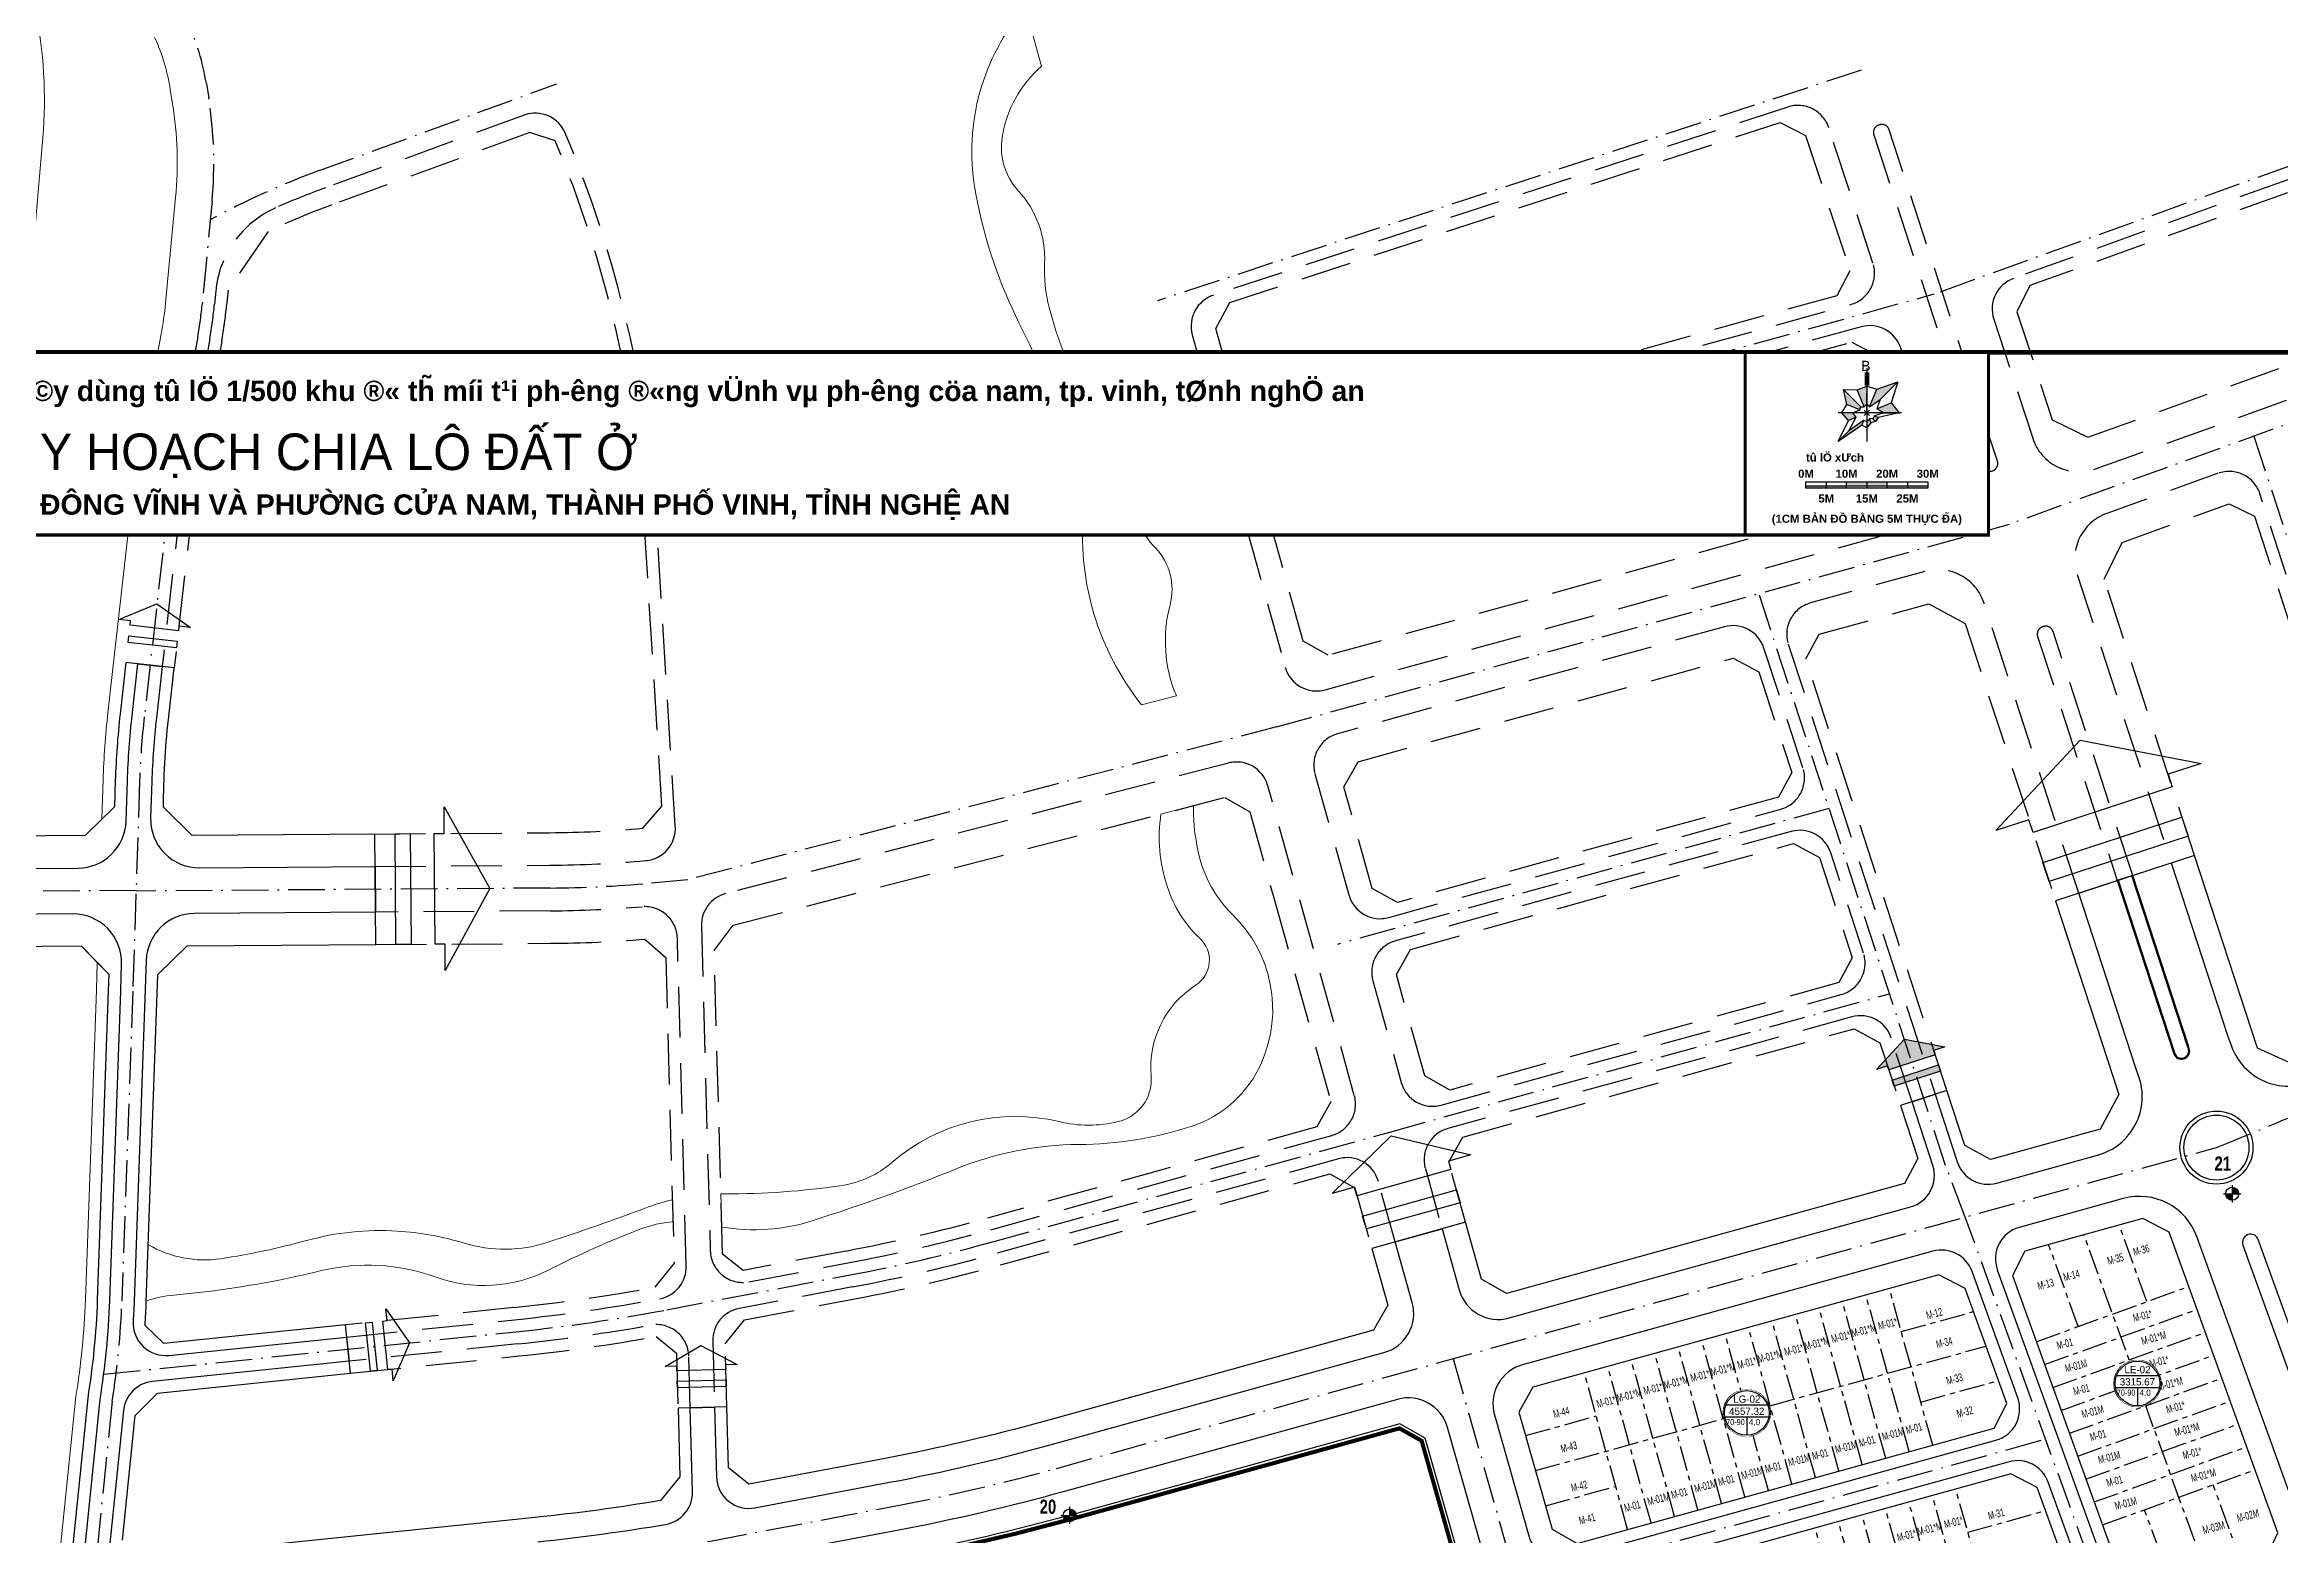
# Model space of a CAD drawing. Header units: metres. Extents: x 567571 to 569693, y 2064864 to 2067384.
# Drawn here: x 568068 to 568618, y 2066350 to 2066717 of the extents above; entities that cross this region are included whole.
import ezdxf
from ezdxf.enums import TextEntityAlignment as Align

# ---------------------------------------------------------------- set-up
doc = ezdxf.new("R2010")
doc.units = ezdxf.units.M
for name, pattern in [('ACAD_ISO10W100', [18.5, 12, -3, 0.5, -3]), ('CENTER', [2, 1.25, -0.25, 0.25, -0.25]), ('DOT', [0.25, 0, -0.25]), ('HIDDEN', [0.375, 0.25, -0.125])]:
    doc.linetypes.add(name, pattern=pattern)
for name, color, linetype, lineweight in [('boDnv', 54, 'CONTINUOUS', 25), ('datKeSog', 251, 'CONTINUOUS', 13), ('datMatNc', 150, 'CONTINUOUS', 13)]:
    doc.layers.add(name, color=color, linetype=linetype, lineweight=lineweight)
for name, color, linetype in [('BoThamCo', 94, 'CONTINUOUS'), ('ChiaLo', 128, 'CENTER'), ('datOXh', 42, 'CONTINUOUS'), ('ghi_chu', 7, 'CONTINUOUS'), ('hatchViaHe+LogDg', 129, 'CONTINUOUS'), ('Khung ban ve', 7, 'CONTINUOUS'), ('KTEN', 7, 'CONTINUOUS'), ('LogDg', 7, 'CONTINUOUS'), ('LogDg phu', 7, 'CONTINUOUS'), ('QH', 7, 'CONTINUOUS'), ('TimDg', 222, 'CONTINUOUS'), ('ViaHeS', 32, 'CONTINUOUS'), ('ViaHeSphu', 32, 'CONTINUOUS')]:
    doc.layers.add(name, color=color, linetype=linetype)
doc.styles.add('ARIALB', font='', dxfattribs={"width": 0.75})
doc.styles.add('avh', font='')
doc.styles.add('kieuchuDim', font='arial.ttf', dxfattribs={"width": 0.75})
doc.styles.add('rms', font='romans.shx', dxfattribs={"width": 0.7, "bigfont": 'vns.shx'})
doc.styles.add('TD2', font='')
doc.styles.add('VnBlackH', font='')
doc.styles.get('ARIALB').set_extended_font_data('.VnArialH', bold=True)
doc.styles.get('avh').set_extended_font_data('.VnAvantH')
doc.styles.get('TD2').set_extended_font_data('.VnBodoniH')
doc.styles.get('VnBlackH').set_extended_font_data('.VnBlackH')
doc.linetypes.add('ADL', pattern='A,0.125,-0.15,["++",rms,S=0.5,R=0,X=0,Y=-0.2245],-1.35,1.125', length=2.75)

# ---------------------------------------------------------------- blocks, each defined once
blk = doc.blocks.new('text tieu de')
at = {"color": 5}
blk.add_wipeout([(0, 0), (572.79, 0), (572.79, -45), (0, -45)], dxfattribs=at).dxf.layer = 'KTEN'
at = {"layer": 'KTEN', "linetype": 'Continuous'}
h = blk.add_hatch(color=10, dxfattribs=at)
h.paths.add_polyline_path([(538.31, -19.37), (535.72, -21.97), (541.54, -17.92), (542, -16.79)])
h.paths.add_polyline_path([(539.32, -14.9), (536.66, -14.9), (538.26, -16.77), (540.15, -15.99)])
h.paths.add_polyline_path([(537.01, -9.13), (537.88, -12.87), (541.09, -14.2), (541.34, -13.46)])
h.paths.add_polyline_path([(542.79, -8.37), (540.44, -9.24), (542.16, -13.39), (542.79, -12.66)])
h.paths.add_polyline_path([(550.43, -7.25), (545.21, -9.06), (543.41, -13.39), (546.1, -11.58)])
h.paths.add_polyline_path([(548.82, -12.4), (545.24, -13.88), (547.07, -14.9), (550.74, -14.9)])
h.paths.add_polyline_path([(544.23, -16.34), (544.95, -17.06), (545.61, -16.07), (544.67, -15.68)])
h.paths.add_polyline_path([(543.41, -16.41), (542.79, -17.14), (542.79, -18.57), (543.8, -17.35)])
for points in [[(527.79, -32.9), (527.79, -33.5), (537.79, -33.5), (537.79, -32.9)], [(547.79, -32.9), (547.79, -31.9), (537.79, -31.9), (537.79, -32.9)], [(547.79, -32.9), (547.79, -33.5), (557.79, -33.5), (557.79, -32.9)]]:
    blk.add_hatch(color=8, dxfattribs=at).paths.add_polyline_path(points)
at = {"layer": 'KTEN', "color": 7, "linetype": 'Continuous'}
for p, q in [((542.41, -4.98), (542.41, -8.14)), ((542.5, -4.98), (542.5, -8.14)), ((542.6, -4.98), (542.6, -8.14)), ((542.69, -4.98), (542.69, -8.14)), ((542.79, -3.85), (542.79, -21.97)), ((542.88, -4.98), (542.88, -8.14)), ((542.97, -4.98), (542.97, -8.14)), ((543.07, -4.98), (543.07, -8.14)), ((543.16, -4.98), (543.16, -8.14)), ((551.32, -14.9), (535.73, -14.9)), ((532.79, -31.9), (532.79, -33.5)), ((542.79, -31.9), (542.79, -33.5)), ((552.79, -31.9), (552.79, -33.5))]:
    blk.add_line(p, q, dxfattribs=at)
at = {"layer": 'KTEN', "color": 4}
for p, q in [((541.34, -13.46), (537.01, -9.13)), ((542.16, -13.39), (540.44, -9.24)), ((542.79, -14.3), (542.79, -10.02)), ((543.41, -13.39), (545.21, -9.06)), ((546.09, -11.6), (550.43, -7.25)), ((539.49, -14.9), (536.73, -14.9)), ((541.09, -14.2), (537.88, -12.87)), ((540.15, -15.99), (538.26, -16.77)), ((543.44, -15.55), (542.14, -14.25)), ((542.14, -15.55), (543.44, -14.25)), ((543.41, -16.41), (543.8, -17.35)), ((544.2, -16.31), (544.95, -17.06)), ((544.67, -15.68), (545.61, -16.07)), ((545.24, -13.88), (548.82, -12.4)), ((547.07, -14.9), (550.81, -14.9)), ((538.31, -19.37), (535.72, -21.97)), ((542, -16.79), (541.54, -17.92)), ((542.79, -18.79), (542.79, -20.22))]:
    blk.add_line(p, q, dxfattribs=at)
at = {"layer": 'KTEN', "const_width": 0.75, "flags": 128}
blk.add_lwpolyline([(0, 0), (572.79, 0), (572.79, -45), (0, -45)], close=True, dxfattribs=at)
blk.add_lwpolyline([(512.79, -45), (512.79, 0)], dxfattribs=at)
at = {"layer": 'KTEN', "color": 7, "linetype": 'Continuous'}
for points in [[(542.79, -18.57), (541.54, -17.92), (535.72, -21.97), (538.26, -16.77), (536.66, -14.9), (537.88, -12.87), (537.01, -9.13), (540.44, -9.24), (542.79, -8.37), (545.21, -9.06), (550.43, -7.25), (548.82, -12.4), (550.74, -14.9), (545.61, -16.07), (544.95, -17.06), (543.8, -17.35)], [(557.79, -31.9), (557.79, -33.5), (527.79, -33.5), (527.79, -31.9)]]:
    blk.add_lwpolyline(points, close=True, dxfattribs=at)
at = {"layer": 'KTEN', "color": 4}
blk.add_lwpolyline([(542.79, -12.66), (543.41, -13.39), (546.1, -11.58), (545.24, -13.88), (547.07, -14.9), (544.67, -15.68), (544.23, -16.34), (543.41, -16.41), (542.79, -17.14), (542, -16.79), (538.31, -19.37), (540.15, -15.99), (539.32, -14.9), (541.09, -14.2), (541.34, -13.46), (542.16, -13.39)], close=True, dxfattribs=at)
at = {"layer": 'KTEN', "color": 7, "linetype": 'Continuous'}
for points in [[(527.79, -32.9), (557.79, -32.9)], [(537.79, -33.5), (537.79, -31.9)], [(547.79, -33.5), (547.79, -31.9)]]:
    blk.add_lwpolyline(points, dxfattribs=at)
at = {"layer": 'KTEN', "linetype": 'Continuous', "ltscale": 15, "style": 'ARIALB'}
for s, p in [('quy ho¹ch chi tiƠt x©y dùng tû lÖ 1/500 khu ®« th̃ míi t¹i ph\xadêng ®«ng vÜnh vµ ph\xadêng cöa nam, tp. vinh, tØnh nghÖ an', (25, -12)), ('®̃a ®iÓm: ph\xadêng ®«ng vÜnh vµ ph\xadêng cöa nam, thµnh phè vinh, tØnh nghÖ an', (25, -40))]:
    blk.add_text(s, height=5, rotation=360, dxfattribs=at).set_placement(p)
at = {"layer": 'KTEN', "linetype": 'Continuous', "style": 'TD2'}
blk.add_text('b', height=2.5, dxfattribs=at).set_placement((541.44, -4.59))
at = {"layer": 'KTEN', "style": 'ARIALB'}
blk.add_text('tû lÖ xƯch', height=2, rotation=360, dxfattribs=at).set_placement((527.79, -26.9))
for s, p in [('0m', (527.79, -30.9)), ('10m', (537.79, -30.9)), ('20m', (547.79, -30.9)), ('30m', (557.79, -30.9)), ('5m', (532.79, -37)), ('15m', (542.79, -37)), ('25m', (552.79, -37)), ('(1cm b¶n ®å b»ng 5m thùc ®̃a)', (542.79, -42))]:
    blk.add_text(s, height=2, rotation=360, dxfattribs=at).set_placement(p, align=Align.CENTER)
at = {"layer": 'KTEN', "color": 5, "style": 'VnBlackH'}
blk.add_attdef('BD', (25, -29), '', height=9, dxfattribs=at)
blk = doc.blocks.new('moc')
at = {"layer": 'QH', "linetype": 'Continuous'}
h = blk.add_hatch(color=7, dxfattribs=at)
h.paths.add_polyline_path([(0, 0), (0.53, 0, 0.414214), (0, 0.53)])
h.paths.add_polyline_path([(-0.53, 0, 0.414214), (0, -0.53), (0, 0)])
for p, q in [((0, 0.71), (0, -0.71)), ((-0.71, 0), (0.71, 0))]:
    blk.add_line(p, q, dxfattribs=at)
blk.add_circle((0, 0), 0.529, dxfattribs=at)
blk = doc.blocks.new('sl')
at = {"layer": 'ghi_chu', "color": 158}
blk.add_circle((0, 0), 5.75, dxfattribs=at)
at = {"color": 158, "linetype": 'DOT'}
blk.add_wipeout([(0, 5.75), (0.97, 5.67), (1.86, 5.44), (2.47, 5.19), (3.13, 4.82), (3.79, 4.32), (4.43, 3.67), (4.91, 2.99), (5.2, 2.45), (5.53, 1.57), (5.7, 0.77), (5.75, 0), (5.69, -0.85), (5.5, -1.69), (5.23, -2.38), (4.83, -3.13), (4.38, -3.72), (3.93, -4.2), (2.99, -4.91), (2.42, -5.22), (1.54, -5.54), (0.63, -5.72), (0, -5.75), (-0.86, -5.69), (-1.59, -5.52), (-2.41, -5.22), (-3.14, -4.82), (-3.72, -4.39), (-4.31, -3.8), (-4.85, -3.09), (-5.21, -2.43), (-5.52, -1.6), (-5.69, -0.85), (-5.75, 0), (-5.66, 1.01), (-5.49, 1.72), (-5.12, 2.62), (-4.44, 3.66), (-3.55, 4.52), (-2.72, 5.07), (-1.72, 5.49), (-0.8, 5.69)], dxfattribs=at).dxf.layer = 'ghi_chu'
at = {"layer": 'ghi_chu', "color": 32}
for points in [[(-5.12, 2), (5.12, 2)], [(-5.41, -1), (5.41, -1)], [(0, -1), (0, -5.5)]]:
    blk.add_lwpolyline(points, dxfattribs=at)
at = {"layer": 'ghi_chu'}
blk.add_circle((0, 0), 5.5, dxfattribs=at)
at = {"layer": 'ghi_chu', "style": 'avh'}
for tag, height, p in [('SOLO', 1.25, (0, 2.51)), ('DT', 1.5, (-0.01, -0.49))]:
    blk.add_attdef(tag, text='', height=height, dxfattribs=at).set_placement(p, align=Align.CENTER)
blk.add_attdef('MD', text='', height=1.25, dxfattribs=at).set_placement((-0.5, -3), align=Align.RIGHT)
blk.add_attdef('TC', (0.5, -3.02), '', height=1.25, dxfattribs=at)

msp = doc.modelspace()

# ---------------------------------------------------------------- hatches: boundary and pattern name
at = {"layer": 'hatchViaHe+LogDg'}
for points in [[(568521.79, 2066465.34), (568519.06, 2066464.45), (568525.99, 2066471.88), (568535.94, 2066469.96), (568533.22, 2066469.07), (568533.55, 2066468.04), (568522.12, 2066464.3)], [(568534.86, 2066464), (568523.45, 2066460.27), (568522.92, 2066461.82), (568534.35, 2066465.55)]]:
    msp.add_hatch(color=158, dxfattribs=at).paths.add_polyline_path(points)

# ---------------------------------------------------------------- linework, layer by layer
at = {"layer": 'boDnv', "color": 10, "linetype": 'ADL', "ltscale": 0.25, "const_width": 1}
msp.add_lwpolyline([(568375.28, 2066322.13), (568387.28, 2066325.16), (568396.27, 2066298.11), (568409.43, 2066303.02), (568411.69, 2066298.09), (568429.07, 2066256.48), (568437.34, 2066258.26, 0.433258), (568438.85, 2066260.76), (568407.01, 2066372.93), (568401.54, 2066376), (568320.53, 2066353.6, -0.020567), (568279.44, 2066344.04), (568238.41, 2066336.25), (568236.12, 2066333.29), (568239.23, 2066283.63), (568240.35, 2066278.99), (568245.54, 2066278.64), (568262.67, 2066281.9), (568271.4, 2066284.93), (568282.46, 2066286.19), (568308.96, 2066294.04), (568358.28, 2066319.27), (568368.52, 2066320.55)], format="xyb", close=True, dxfattribs=at)
at = {"layer": 'BoThamCo'}
msp.add_lwpolyline([(568582, 2066512.12), (568578.67, 2066511.03), (568592.61, 2066468.35, 0.427548), (568594.76, 2066467.32), (568594.97, 2066467.4, 0.410089), (568595.94, 2066469.5), (568595.72, 2066470.12)], format="xyb", close=True, dxfattribs=at)
msp.add_circle((568602.87, 2066445.17), 8, dxfattribs=at)
at = {"layer": 'ChiaLo', "ltscale": 5}
for points in [[(568568.81, 2066401.09), (568561.51, 2066421.28)], [(568600.92, 2066338.79), (568570.21, 2066423.69)], [(568585.74, 2066407.21), (568578.91, 2066426.09)], [(568532.94, 2066371.88), (568522.28, 2066410.43)], [(568558.47, 2066397.34), (568596.09, 2066410.95)], [(568515.59, 2066367.08), (568504.93, 2066405.64)], [(568521.38, 2066368.68), (568510.71, 2066407.23)], [(568527.16, 2066370.28), (568516.5, 2066408.83)], [(568525.21, 2066399.83), (568543.03, 2066404.76)], [(568560.51, 2066391.7), (568598.13, 2066405.31)], [(568492.46, 2066360.69), (568481.8, 2066399.24)], [(568498.24, 2066362.28), (568487.58, 2066400.84)], [(568504.03, 2066363.88), (568493.37, 2066402.44)], [(568509.81, 2066365.48), (568499.15, 2066404.04)], [(568562.55, 2066386.06), (568600.17, 2066399.66)], [(568435.08, 2066365.57), (568546.1, 2066396.27)], [(568475.11, 2066355.89), (568464.45, 2066394.44)], [(568480.9, 2066357.49), (568470.23, 2066396.04)], [(568486.68, 2066359.09), (568476.02, 2066397.64)], [(568564.59, 2066380.42), (568602.21, 2066394.02)], [(568457.76, 2066351.09), (568447.1, 2066389.64)], [(568463.55, 2066352.69), (568452.89, 2066391.24)], [(568469.33, 2066354.29), (568458.67, 2066392.84)], [(568566.63, 2066374.77), (568604.25, 2066388.38)], [(568530.01, 2066382.48), (568549.17, 2066387.78)], [(568568.67, 2066369.13), (568606.29, 2066382.74)], [(568432.63, 2066374.23), (568450.03, 2066379.04)], [(568570.71, 2066363.49), (568608.33, 2066377.09)], [(568572.76, 2066357.85), (568610.37, 2066371.45)], [(568437.54, 2066356.91), (568454.83, 2066361.69)], [(568549.33, 2066322.46), (568538.67, 2066361.01)], [(568574.8, 2066352.21), (568612.41, 2066365.81)], [(568609.38, 2066341.85), (568602.07, 2066362.07)], [(568531.98, 2066317.66), (568521.32, 2066356.21)], [(568537.76, 2066319.26), (568527.1, 2066357.81)], [(568543.55, 2066320.86), (568532.88, 2066359.41)], [(568541.6, 2066350.41), (568560.77, 2066355.71)], [(568592.45, 2066335.73), (568585.14, 2066355.95)], [(568514.63, 2066312.86), (568503.97, 2066351.42)], [(568520.41, 2066314.46), (568509.75, 2066353.02)], [(568526.2, 2066316.06), (568515.53, 2066354.62)]]:
    msp.add_lwpolyline(points, dxfattribs=at)
at = {"layer": 'datKeSog'}
msp.add_lwpolyline([(568073.2, 2066332.74), (568078.37, 2066383.46, 0.031267), (568080.73, 2066407.59), (568083.42, 2066483.9), (568083.55, 2066487.84), (568080.65, 2066490.81), (568080.43, 2066484), (568077.73, 2066407.69, -0.031383), (568075.39, 2066383.85), (568070.23, 2066333.14)], format="xyb", dxfattribs=at)
at = {"layer": 'datMatNc'}
msp.add_lwpolyline([(568054.63, 2066755.47, -0.144976), (568067.21, 2066693.99), (568053.88, 2066539.7), (568053.37, 2066526.85), (568058.16, 2066521.9), (568077.66, 2066522.04), (568081.78, 2066526.06), (568082.1, 2066535.75, -0.019867), (568083.29, 2066552.31), (568089.41, 2066606.83), (568096.55, 2066646.56, 0.020896), (568097.59, 2066654.09), (568099.97, 2066679.3, 0.063567), (568099.22, 2066702.33), (568098.65, 2066705.89, 0.066115), (568094.79, 2066718.75)], format="xyb", dxfattribs=at)
for points in [[(568309.29, 2066726.04, 0.222921), (568296.91, 2066681.56, 0.066766), (568306.08, 2066651.97, 0.022088), (568320.83, 2066623.5, -0.169869), (568324.2, 2066605.55, 0.111582), (568326.26, 2066576.71, 0.093755), (568337.98, 2066554.25), (568346.56, 2066556.47, -0.165746), (568345.02, 2066578.89, 0.261882), (568341.4, 2066592.94, -0.235087), (568336.12, 2066609.82, -0.290837), (568340.42, 2066614.66), (568337.54, 2066624.95, -0.295024), (568321.94, 2066634.15, -0.053739), (568315.22, 2066652.16, -0.07416), (568314.11, 2066663.08, 0.200014), (568307.66, 2066680.86, -0.227775), (568303.64, 2066694.06, -0.177851), (568313.33, 2066711.59), (568309.29, 2066726.04)], [(568342.77, 2066527.34), (568350.83, 2066529.43, 0.062751), (568351.65, 2066519.7, 0.163423), (568360.48, 2066502.5, -0.313047), (568367.55, 2066466.05, -0.213682), (568350.2, 2066450.38, -0.077071), (568322.54, 2066445.93, 0.095169), (568292.32, 2066439.94, -0.019292), (568257.07, 2066427.2, -0.119086), (568234.56, 2066425.6), (568234.33, 2066433.77, -0.003897), (568235.18, 2066433.77, 0.038397), (568264.19, 2066435.86, 0.142533), (568276.47, 2066441.51, -0.242327), (568317.67, 2066451.56, 0.118654), (568332.25, 2066451.56, 0.199462), (568338.84, 2066456.37, 0.160256), (568340.35, 2066462.83, -0.279348), (568351.3, 2066485.15, 0.490666), (568352.34, 2066496.76, -0.132025), (568344.3, 2066509.56, -0.117349)], [(568183.62, 2065918.92), (568168.82, 2066044.6, 0.11987), (568144.94, 2066108.84), (568098.19, 2066178), (568085.09, 2066201.6, -0.039408), (568076.34, 2066220.78), (568071.42, 2066234.28, -0.128574), (568065.1, 2066301.78), (568070.23, 2066333.14), (568075.39, 2066383.85, 0.031383), (568077.73, 2066407.69), (568080.43, 2066484), (568080.65, 2066490.81), (568076.78, 2066494.78), (568057.08, 2066494.64), (568051.88, 2066489.61), (568042.87, 2066263.07, 0.144979), (568055.35, 2066213.79), (568139.86, 2066071.57, -0.12086), (568165.86, 2065974.7), (568167.59, 2065895.31), (568172.34, 2065891.9), (568183.44, 2065895.4), (568186.59, 2065900.51)], [(568222.37, 2066432.31), (568222.52, 2066426.89, 0.071542), (568214.39, 2066425.05, 0.027376), (568192.05, 2066415.08, -0.208968), (568163.88, 2066413.31, 0.148342), (568135.93, 2066414.85, -0.038067), (568099.52, 2066408.84, 0.064507), (568092.73, 2066407.35), (568093.22, 2066421.27, 0.171991), (568111.1, 2066417.8, 0.0299), (568132.24, 2066422.28, -0.082587), (568154.59, 2066424.6, -0.058727), (568171.08, 2066421.63, 0.154077), (568191.68, 2066421.83, 0.011259), (568215.66, 2066430.26, -0.032177)]]:
    msp.add_lwpolyline(points, format="xyb", close=True, dxfattribs=at)
at = {"layer": 'datOXh', "linetype": 'ByBlock'}
msp.add_lwpolyline([(568375.52, 2066321.16), (568386.63, 2066323.96), (568395.65, 2066296.81), (568408.91, 2066301.76), (568410.78, 2066297.69), (568428.47, 2066255.33), (568437.55, 2066257.28, 0.433258), (568439.81, 2066261.04), (568407.86, 2066373.6), (568401.67, 2066377.08), (568320.26, 2066354.56, -0.020567), (568279.26, 2066345.02), (568237.86, 2066337.16), (568235.1, 2066333.61), (568238.24, 2066283.48), (568239.55, 2066278.04), (568245.6, 2066277.63), (568262.92, 2066280.93), (568271.62, 2066283.95), (568282.66, 2066285.21), (568309.34, 2066293.1), (568358.58, 2066318.3), (568368.7, 2066319.57)], format="xyb", close=True, dxfattribs=at)
at = {"layer": 'Khung ban ve', "const_width": 1.2}
msp.add_lwpolyline([(567973.93, 2066641.11), (569223.93, 2066641.11), (569223.93, 2065831.11), (567973.93, 2065831.11)], close=True, dxfattribs=at)
at = {"layer": 'LogDg', "ltscale": 0.75}
for points in [[(568088.84, 2066574.96), (568085.99, 2066575.27), (568095.37, 2066579.16), (568103.63, 2066573.3), (568100.79, 2066573.62), (568100.67, 2066572.53), (568088.72, 2066573.87)], [(568100.18, 2066568.31), (568088.26, 2066569.65), (568088.41, 2066571.28), (568100.36, 2066569.94)], [(568556.67, 2066525.94), (568548.5, 2066523.28), (568569.28, 2066545.56), (568599.13, 2066539.81), (568590.96, 2066537.15), (568591.98, 2066534.04), (568557.69, 2066522.83)], [(568166.17, 2066522.58), (568166.13, 2066529.09), (568177.42, 2066508.98), (568166.42, 2066488.78), (568166.38, 2066495.28), (568163.9, 2066495.26), (568163.7, 2066522.57)], [(568595.9, 2066521.92), (568561.67, 2066510.74), (568560.08, 2066515.38), (568594.37, 2066526.58)], [(568154.26, 2066495.22), (568154.06, 2066522.47), (568157.77, 2066522.55), (568157.98, 2066495.24)], [(568521.79, 2066465.34), (568519.06, 2066464.45), (568525.99, 2066471.88), (568535.94, 2066469.96), (568533.22, 2066469.07), (568533.55, 2066468.04), (568522.12, 2066464.3)], [(568534.86, 2066464), (568523.45, 2066460.27), (568522.92, 2066461.82), (568534.35, 2066465.55)], [(568390.49, 2066435.39), (568384.98, 2066433.84), (568399.46, 2066448.09), (568419.17, 2066443.4), (568413.65, 2066441.86), (568414.24, 2066439.76), (568391.08, 2066433.28)], [(568416.5, 2066431.58), (568393.39, 2066425.12), (568392.46, 2066428.25), (568415.62, 2066434.73)], [(568152.07, 2066402.55), (568151.78, 2066405.4), (568157.58, 2066397.06), (568153.6, 2066387.74), (568153.31, 2066390.59), (568152.22, 2066390.48), (568150.99, 2066402.44)], [(568148, 2066390.06), (568146.77, 2066401.99), (568148.39, 2066402.19), (568149.63, 2066390.23)], [(568223.48, 2066391.29), (568220.62, 2066391.21), (568229.37, 2066396.37), (568238.36, 2066391.7), (568235.5, 2066391.62), (568235.53, 2066390.53), (568223.51, 2066390.2)], [(568235.64, 2066386.29), (568223.64, 2066385.96), (568223.57, 2066387.59), (568235.59, 2066387.93)]]:
    msp.add_lwpolyline(points, close=True, dxfattribs=at)
at = {"layer": 'LogDg'}
for points in [[(568058.56, 2066513.9), (568075.87, 2066514.03, 0.402651), (568087.77, 2066525.64), (568088.09, 2066535.56, -0.019867), (568089.25, 2066551.64), (568090.68, 2066564.35), (568096.64, 2066563.68), (568095.22, 2066550.97, 0.019867), (568094.09, 2066535.36), (568093.8, 2066526.5, 0.425871), (568105.89, 2066514.11), (568149.12, 2066514.43), (568149.2, 2066503.18), (568104.59, 2066502.85, 0.401789), (568092.69, 2066491.28), (568089.73, 2066407.27, -0.005984), (568089.5, 2066402.42, 0.462462), (568098.3, 2066393.98), (568142.1, 2066398.5), (568142.72, 2066392.53), (568094.24, 2066387.53, 0.355613), (568087.1, 2066380.39), (568083.69, 2066346.86, 0.475348)], [(568189.21, 2066348.06, 0.016072), (568220.68, 2066352.33, 0.37392), (568227.34, 2066360.44), (568226.78, 2066381.05), (568232.77, 2066381.21), (568233.25, 2066364.05, 0.461916), (568242.73, 2066356.41), (568275.9, 2066362.7, 0.020567), (568315.47, 2066371.91), (568397.72, 2066394.66, 0.415004), (568404.68, 2066406.99), (568400.51, 2066421.92), (568412.07, 2066425.15), (568416.26, 2066410.14, 0.413423), (568428.56, 2066403.19), (568527.51, 2066430.56, 0.427702), (568532.98, 2066440.75), (568527.86, 2066456.45), (568533.56, 2066458.31), (568539, 2066441.65, 0.400853), (568548.74, 2066436.43), (568573.58, 2066443.3, 0.437327), (568583.69, 2066462.87), (568583.02, 2066464.71), (568568.93, 2066507.85), (568591.74, 2066515.3), (568605.71, 2066472.53), (568606.57, 2066470.16, 0.429754), (568626.52, 2066461.47, 0.001079)], [(568049.55, 2066210.34), (568134, 2066068.22, -0.120721), (568159.11, 2065974.56), (568160.78, 2065898.07, 0.499997), (568176.38, 2065886.89), (568184.08, 2065889.31, 0.372201), (568192.32, 2065902.67), (568189.56, 2065919.75), (568174.78, 2066045.3, 0.11987), (568149.91, 2066112.2), (568103.31, 2066181.14), (568090.34, 2066204.51, -0.039408), (568081.98, 2066222.84), (568077.06, 2066236.34, -0.128574), (568071.02, 2066300.81), (568076.18, 2066332.35), (568081.34, 2066383.07, 0.031155), (568083.73, 2066407.48), (568086.42, 2066483.8), (568086.63, 2066490.38, 0.425871), (568074.55, 2066502.76), (568057.09, 2066502.64)], [(568609.41, 2066421.16), (568630.24, 2066363.55, 1), (568634, 2066364.91), (568613.17, 2066422.52, 1), (568609.41, 2066421.16)], [(568190.44, 2066336.12), (568087.12, 2066325.48, 0.338571), (568080.04, 2066318.81), (568076.94, 2066299.84, 0.128574), (568082.7, 2066238.39), (568087.61, 2066224.89, 0.039408), (568095.58, 2066207.42), (568108.43, 2066184.28), (568154.6, 2066115.99, 0.39217), (568165.19, 2066113.52), (568211.3, 2066139.84, -0.007183), (568215.26, 2066142.02), (568287.12, 2066180.34), (568310.7, 2066188.58, -0.181821), (568421.55, 2066185.97), (568438.69, 2066179.06, 0.083755), (568462.57, 2066173.82, 0.513132), (568468.64, 2066181.45), (568413.35, 2066376.23, 0.412228), (568401.06, 2066383.13), (568318.66, 2066360.35, -0.020567), (568278.14, 2066350.91), (568232.92, 2066342.33, -0.021218), (568190.44, 2066336.12, 0.021218)], [(568571.64, 2066334.46), (568561.41, 2066362.76, 0.391769), (568551.75, 2066367.74), (568444.98, 2066338.22, 0.416202), (568439.42, 2066328.32), (568447.61, 2066299.46, 0.412228), (568457.44, 2066293.94), (568566.25, 2066324.03, 0.43702), (568571.64, 2066334.46)]]:
    msp.add_lwpolyline(points, format="xyb", dxfattribs=at)
for points in [[(568582.24, 2066512.2), (568578.44, 2066510.96), (568592.37, 2066468.27, 0.427548), (568594.85, 2066467.09), (568595.06, 2066467.16, 0.410089), (568596.17, 2066469.59), (568595.95, 2066470.2), (568582.24, 2066512.2)], [(568623.67, 2066352.33), (568598.02, 2066423.24, 0.391769), (568579.92, 2066432.6), (568554.26, 2066425.5, 0.43702), (568548.87, 2066415.07), (568577.59, 2066335.67, 0.414214), (568587.83, 2066330.87), (568618.86, 2066342.09, 0.414214)], [(568424.95, 2066379.3), (568433.41, 2066349.49, 0.412228), (568443.24, 2066343.96), (568548.51, 2066373.07, 0.43702), (568553.9, 2066383.51), (568542.65, 2066414.63, 0.391769), (568532.99, 2066419.62), (568431.9, 2066391.66, 0.416202)]]:
    msp.add_lwpolyline(points, format="xyb", close=True, dxfattribs=at)
msp.add_circle((568602.87, 2066445.17), 9, dxfattribs=at)
at = {"layer": 'LogDg phu', "linetype": 'HIDDEN', "ltscale": 50}
for points in [[(568149.12, 2066514.43), (568192.18, 2066514.75, 0.020104), (568215.82, 2066515.87, 0.406732), (568223.1, 2066524.34), (568218.47, 2066598.84, 0.083811), (568195.99, 2066695.12, 0.400678), (568185.86, 2066699.55), (568136.9, 2066681.66, 0.01701), (568124.57, 2066676.68, 0.270906), (568109.84, 2066656.19), (568109.53, 2066652.96, -0.020896), (568108.36, 2066644.43), (568101.29, 2066605.1), (568096.64, 2066563.68)], [(568518.23, 2066663.11), (568507.35, 2066696.43, 0.414455), (568497.25, 2066701.55), (568355.72, 2066655.2, 0.401397), (568350.5, 2066645.45), (568358.06, 2066618.41, 0.413423), (568367.89, 2066612.86), (568512.76, 2066652.92, 0.427702), (568518.23, 2066663.11)], [(568649.18, 2066497.27), (568613.59, 2066606.25, 0.423061), (568603.27, 2066611.3), (568575.86, 2066601.42, 0.405422), (568568.52, 2066586.41), (568591.74, 2066515.3)], [(568568.93, 2066507.85), (568545.6, 2066579.31, 0.400853), (568530.99, 2066587.15), (568502.83, 2066579.36, 0.427702), (568497.36, 2066569.17), (568533.56, 2066458.31)], [(568582.24, 2066512.2), (568562.6, 2066572.34, 0.414214), (568560.2, 2066573.55), (568560.01, 2066573.49, 0.414214), (568558.8, 2066571.1), (568578.44, 2066510.96)], [(568390.42, 2066458.03), (568369.1, 2066534.33, 0.408804), (568359.38, 2066539.92), (568235.5, 2066507.75, 0.349317), (568229.52, 2066499.79), (568231.72, 2066419.74, 0.461916), (568241.2, 2066412.1), (568265.64, 2066416.74, 0.020567), (568300.81, 2066424.92), (568384.85, 2066448.17, 0.415004), (568390.42, 2066458.03)], [(568395, 2066486.23), (568402, 2066461.19, 0.413423), (568411.83, 2066455.63), (568510.42, 2066482.89, 0.427702), (568515.89, 2066493.09), (568507.81, 2066517.83, 0.400853), (568498.08, 2066523.06), (568400.57, 2066496.09, 0.415004), (568395, 2066486.23)], [(568142.1, 2066398.5), (568183.58, 2066402.77, 0.020559), (568219.29, 2066407.94, 0.368816), (568225.81, 2066416.03), (568223.6, 2066496.75, 0.430174), (568214.95, 2066504.51, -0.018578), (568192.27, 2066503.5), (568149.2, 2066503.18)], [(568527.86, 2066456.45), (568522.73, 2066472.15, 0.400853), (568512.99, 2066477.38), (568413.49, 2066449.86, 0.415004), (568407.92, 2066440), (568412.07, 2066425.15)], [(568400.51, 2066421.92), (568396.34, 2066436.84, 0.413423), (568386.5, 2066442.4), (568302.41, 2066419.14, -0.020567), (568266.76, 2066410.84), (568238.83, 2066405.54, 0.368067), (568232.33, 2066397.46), (568232.77, 2066381.21)], [(568217.02, 2066401.43, -0.018632), (568184.19, 2066396.8), (568142.72, 2066392.53)], [(568226.78, 2066381.05), (568226.43, 2066393.77, 0.458783), (568217.02, 2066401.43)]]:
    msp.add_lwpolyline(points, format="xyb", dxfattribs=at)
for points in [[(568522.23, 2066695.96, 0.414214), (568519.83, 2066697.17), (568519.64, 2066697.11, 0.414214), (568518.43, 2066694.71), (568545.09, 2066613.08, 0.414214), (568547.48, 2066611.86), (568547.67, 2066611.92, 0.414214), (568548.89, 2066614.32)], [(568638.06, 2066689.99), (568552.88, 2066659.31, 0.405422), (568547.99, 2066649.3), (568557.58, 2066619.93, 0.423061), (568573.05, 2066612.37), (568656.02, 2066642.25, 0.420244), (568660.78, 2066652.65), (568648.24, 2066685.33, 0.408209)], [(568525.07, 2066642.18, 0.400853), (568515.33, 2066647.4), (568369.55, 2066607.09, 0.415004), (568363.98, 2066597.22), (568373.4, 2066563.52, 0.413423), (568383.24, 2066557.96), (568526.43, 2066597.56, 0.427702), (568534.64, 2066612.85)], [(568491.34, 2066568.26, 0.400853), (568481.61, 2066573.49), (568386.31, 2066547.13, 0.415004), (568380.73, 2066537.27), (568389.08, 2066507.41, 0.413423), (568398.91, 2066501.86), (568495.5, 2066528.57, 0.427702), (568500.98, 2066538.76)]]:
    msp.add_lwpolyline(points, format="xyb", close=True, dxfattribs=at)
at = {"layer": 'TimDg', "linetype": 'ACAD_ISO10W100', "ltscale": 0.75}
for p, q in [((568226.2, 2066511.15), (568216.71, 2066510.3)), ((568192.22, 2066509.12), (568090.22, 2066508.37))]:
    msp.add_line(p, q, dxfattribs=at)
for points in [[(568102.99, 2066722.45, -0.066115), (568107.53, 2066707.32), (568108.11, 2066703.76, -0.063567), (568108.93, 2066678.45), (568106.55, 2066653.24, -0.020896), (568105.41, 2066644.96), (568098.32, 2066605.53), (568092.24, 2066551.3, 0.019867), (568091.09, 2066535.46), (568089.42, 2066483.7), (568086.73, 2066407.37, -0.031045), (568084.32, 2066382.68), (568079.15, 2066331.95), (568073.98, 2066300.33, 0.128574), (568079.88, 2066237.36), (568084.79, 2066223.86, 0.039408), (568092.96, 2066205.96), (568105.87, 2066182.71), (568152.4, 2066113.88, -0.11987), (568177.76, 2066045.65), (568192.54, 2065920.16), (568198.65, 2065882.26)], [(568108.49, 2066673.77, -0.0369), (568135.36, 2066685.89), (568193.89, 2066707.27)], [(568079.02, 2066330.67), (568189.83, 2066342.09, 0.021218), (568231.8, 2066348.23), (568277.02, 2066356.81, 0.020567), (568317.07, 2066366.13), (568602.87, 2066445.17, 0.005041), (568635.91, 2066458.95, 0.001474), (568637.54, 2066459.65), (568976.95, 2066607.6), (569005.38, 2066622.57)], [(568090.22, 2066508.51), (568008.22, 2066507.9, 0.049382), (567973.93, 2066504.25, 0.049382)], [(568082.25, 2066389.31), (568183.88, 2066399.79, 0.021218), (568220.99, 2066405.21), (568266.2, 2066413.79, 0.020567), (568301.61, 2066422.03), (568399.17, 2066449.01), (568399.15, 2066449.01)]]:
    msp.add_lwpolyline(points, format="xyb", dxfattribs=at)
for points in [[(568515.33, 2066710.63), (568341.93, 2066653.84)], [(568647.65, 2066696.64), (568533.35, 2066655.46)], [(568355.23, 2066606.24), (568533.34, 2066655.5)], [(568669.01, 2066640.96), (568551.87, 2066598.76)], [(568612.11, 2066620.46), (568661.25, 2066469.99), (568697.48, 2066371.7)], [(568371.28, 2066548.81), (568551.87, 2066598.76)], [(568540.98, 2066428.06), (568536.13, 2066440.79), (568490.12, 2066581.68)], [(568371.28, 2066548.81), (568226.2, 2066511.15)], [(568507.4, 2066528.75), (568386.25, 2066495.24)], [(568399.17, 2066449.01), (568522.32, 2066483.07)], [(568628.25, 2066186.78), (568540.98, 2066428.06)], [(568414.78, 2066393.15), (568528.66, 2065991.97)], [(568430.62, 2066337.36), (568560.77, 2066373.35)]]:
    msp.add_lwpolyline(points, dxfattribs=at)
msp.add_arc((568190.02, 2066809.11), 300, 270.4213, 275.1046, dxfattribs=at)
at = {"layer": 'ViaHeS', "elevation": 0}
for points in [[(568086.87, 2066348.47), (568089.99, 2066379.16), (568095.47, 2066384.64), (568143.03, 2066389.55), (568141.8, 2066401.48), (568097.03, 2066396.87), (568092.44, 2066401.34, 0.007073), (568092.73, 2066407.16), (568095.57, 2066487.79), (568102.82, 2066494.84), (568149.26, 2066495.18), (568149.06, 2066522.43), (568104.06, 2066522.1), (568096.99, 2066529.05, -0.027886), (568098.2, 2066550.64), (568099.62, 2066563.35), (568087.7, 2066564.68), (568086.27, 2066551.97, 0.019867), (568085.1, 2066535.65), (568084.88, 2066529.09), (568077.66, 2066522.04), (568058.16, 2066521.9)], [(568621.56, 2066465.78), (568612.97, 2066469.63), (568597.45, 2066517.16), (568563.23, 2066505.99), (568578.82, 2066458.23), (568574.25, 2066449.71), (568547.22, 2066442.23), (568540.85, 2066445.65), (568536.41, 2066459.24), (568525.01, 2066455.52), (568529.27, 2066442.45), (568526.01, 2066436.36), (568427.93, 2066409.24), (568421.77, 2066412.72), (568417.85, 2066426.76), (568394.73, 2066420.3), (568398.64, 2066406.33), (568395.16, 2066400.18), (568313.87, 2066377.7, -0.020567), (568274.78, 2066368.6), (568241.23, 2066362.23), (568236.18, 2066366.3), (568235.77, 2066381.29), (568223.78, 2066380.96), (568224.24, 2066364.06), (568219.45, 2066358.21, -0.015955), (568188.6, 2066354.03), (568091.33, 2066344.01)]]:
    msp.add_lwpolyline(points, format="xyb", dxfattribs=at)
at = {"layer": 'ViaHeS'}
msp.add_lwpolyline([(568057.08, 2066494.64), (568048.76, 2066486.58), (568039.87, 2066263.19, 0.144979), (568052.77, 2066212.26), (568137.25, 2066070.08, -0.120799), (568162.86, 2065974.64), (568164.54, 2065897.5), (568172.34, 2065891.9), (568183.44, 2065895.4), (568189, 2065904.42), (568186.59, 2065919.34), (568171.8, 2066044.95, 0.11987), (568147.43, 2066110.52), (568100.75, 2066179.57), (568087.71, 2066203.05, -0.039408), (568079.16, 2066221.81), (568074.24, 2066235.31, -0.128574), (568068.06, 2066301.3), (568073.2, 2066332.74), (568078.37, 2066383.46, 0.031267), (568080.73, 2066407.59), (568083.42, 2066483.9), (568083.55, 2066487.84), (568076.78, 2066494.78)], format="xyb", close=True, dxfattribs=at)
for points in [[(568584.72, 2066427.7), (568555.69, 2066419.67), (568552.58, 2066413.64), (568580.41, 2066336.69), (568586.81, 2066333.69), (568615.02, 2066343.89), (568618.02, 2066350.29), (568591.24, 2066424.33)], [(568540.98, 2066410.43), (568534.46, 2066413.8), (568434.44, 2066386.14), (568430.99, 2066380), (568439.18, 2066351.14), (568445.36, 2066347.66), (568548.1, 2066376.07), (568551.22, 2066382.11)], [(568558.72, 2066361.39), (568552.2, 2066364.75), (568448.64, 2066336.12), (568445.19, 2066329.97), (568453.38, 2066301.11), (568459.57, 2066297.64), (568565.84, 2066327.03), (568568.96, 2066333.06)]]:
    msp.add_lwpolyline(points, close=True, dxfattribs=at)
msp.add_lwpolyline([(568331.72, 2066240.13, -0.26799), (568338.97, 2066238.22), (568341.82, 2066235.4, 0.272765), (568344.77, 2066234.66), (568376.97, 2066244.07, -0.018157), (568381.36, 2066245.19), (568437.55, 2066257.28, 0.433258), (568439.81, 2066261.04), (568407.86, 2066373.6), (568401.67, 2066377.08), (568320.26, 2066354.56, -0.020567), (568279.26, 2066345.02), (568237.86, 2066337.16), (568235.1, 2066333.61), (568238.24, 2066283.48), (568250.22, 2066233.72, 0.027613), (568254.86, 2066218.24), (568258.13, 2066209.19, 0.457076), (568260.95, 2066208.11), (568303.34, 2066230.75, -0.056028), (568316.31, 2066235.92), (568331.72, 2066240.13)], format="xyb", dxfattribs=at)
msp.add_circle((568602.87, 2066445.17), 8, dxfattribs=at)
at = {"layer": 'ViaHeSphu', "linetype": 'HIDDEN', "ltscale": 50}
for points in [[(568370, 2066616.55), (568363.83, 2066620.03), (568356.3, 2066646.98), (568359.71, 2066653.35), (568495.34, 2066697.77), (568501.64, 2066694.57), (568512.56, 2066661.16), (568509.29, 2066655.07)], [(568638.04, 2066686.8), (568556.86, 2066657.55), (568553.71, 2066651.11), (568562.41, 2066624.47), (568571.16, 2066620.19), (568652.37, 2066649.44), (568655.28, 2066655.81), (568644.53, 2066683.82)], [(568513.02, 2066643.65), (568519.39, 2066640.23), (568528.09, 2066613.57), (568523.52, 2066605.05), (568384, 2066566.47), (568377.83, 2066569.95), (568369.76, 2066598.84), (568373.23, 2066604.99)], [(568483.74, 2066565.78), (568490.12, 2066562.36), (568498.2, 2066537.61), (568494.93, 2066531.52), (568401.02, 2066505.55), (568394.85, 2066509.03), (568387.86, 2066534.08), (568391.33, 2066540.22)], [(568404.25, 2066494), (568498.66, 2066520.1), (568505.03, 2066516.68), (568513.11, 2066491.93), (568509.85, 2066485.85), (568413.94, 2066459.32), (568407.77, 2066462.81), (568400.78, 2066487.85)]]:
    msp.add_lwpolyline(points, close=True, dxfattribs=at)
for points in [[(568149.06, 2066522.43), (568192.12, 2066522.75, 0.020107), (568215.12, 2066523.84), (568219.79, 2066529.31), (568215.47, 2066598.65, 0.083148), (568193.52, 2066693.25), (568187.24, 2066695.26), (568138.45, 2066677.44, 0.022258), (568122.76, 2066670.9), (568112.88, 2066656.46), (568112.52, 2066652.67, -0.020896), (568111.32, 2066643.9), (568104.26, 2066604.67), (568099.62, 2066563.35)], [(568149.26, 2066495.18), (568192.33, 2066495.5, 0.018585), (568215.61, 2066496.53), (568220.73, 2066491.98), (568222.8, 2066416.7), (568218.02, 2066410.76, -0.020141), (568183.27, 2066405.76), (568141.8, 2066401.48)], [(568235.77, 2066381.29), (568235.35, 2066396.8), (568240.12, 2066402.73), (568267.32, 2066407.9, 0.020567), (568303.2, 2066416.25), (568384.4, 2066438.7), (568390.56, 2066435.22), (568394.73, 2066420.3)], [(568143.03, 2066389.55), (568184.5, 2066393.82, 0.019088), (568218.35, 2066398.62), (568223.4, 2066394.54), (568223.78, 2066380.96)]]:
    msp.add_lwpolyline(points, format="xyb", dxfattribs=at)
for points in [[(568597.45, 2066517.16), (568575.21, 2066585.25), (568579.63, 2066594.28), (568605.99, 2066603.77), (568612.24, 2066600.71), (568646.33, 2066496.34)], [(568536.41, 2066459.24), (568501.69, 2066565.56), (568504.96, 2066571.65), (568531.99, 2066579.12), (568540.91, 2066574.34), (568563.23, 2066505.99)], [(568417.85, 2066426.76), (568413.69, 2066441.62), (568417.17, 2066447.77), (568513.58, 2066474.43), (568519.95, 2066471.01), (568525.01, 2066455.52)]]:
    msp.add_lwpolyline(points, dxfattribs=at)
msp.add_lwpolyline([(568358.49, 2066531.42), (568364.67, 2066527.86), (568370.75, 2066506.13), (568384.64, 2066456.41), (568381.17, 2066450.26), (568300.01, 2066427.81, -0.020567), (568265.09, 2066419.69), (568239.79, 2066414.89), (568234.74, 2066418.95), (568232.68, 2066493.72), (568237.39, 2066499.98)], format="xyb", close=True, dxfattribs=at)

# ---------------------------------------------------------------- block references
at = {"layer": 'QH', "xscale": 3, "yscale": 3, "zscale": 3}
for p in [(568606.74, 2066433.79), (568320.26, 2066354.56)]:
    msp.add_blockref('moc', p, dxfattribs=at)

# ---------------------------------------------------------------- texts
at = {"layer": 'ghi_chu', "lineweight": -2, "style": 'kieuchuDim', "width": 0.6}
for s, p in [('M-35', (568576.25, 2066416.28)), ('M-36', (568582.62, 2066418.46)), ('M-13', (568559.05, 2066410.07)), ('M-13', (568559.05, 2066410.07)), ('M-14', (568565.42, 2066412.25)), ('M-14', (568565.42, 2066412.25)), ('M-12', (568531.64, 2066402.84)), ('M-12', (568531.64, 2066402.84)), ('M-01*', (568582.6, 2066402.21)), ('M-01*', (568508.23, 2066397.02)), ('M-01*M', (568513.21, 2066398.45)), ('M-01*', (568519.79, 2066400.22)), ('M-01*M', (568584.64, 2066396.57)), ('M-01*M', (568490.08, 2066392.05)), ('M-01*', (568496.66, 2066393.82)), ('M-01*M', (568501.64, 2066395.25)), ('M-34', (568534.08, 2066395.69)), ('M-01', (568563.79, 2066395.41)), ('M-01*', (568586.68, 2066390.93)), ('M-01*M', (568466.94, 2066385.65)), ('M-01*', (568473.53, 2066387.42)), ('M-01*M', (568478.51, 2066388.85)), ('M-01*', (568485.09, 2066390.62)), ('M-33', (568536.58, 2066386.73)), ('M-01M', (568565.83, 2066389.77)), ('M-01*M', (568588.72, 2066385.28)), ('M-01*', (568450.4, 2066381.03)), ('M-01*M', (568455.38, 2066382.45)), ('M-01*', (568461.96, 2066384.23)), ('M-01', (568567.87, 2066384.12)), ('M-44', (568439.72, 2066378.5)), ('M-01', (568526.62, 2066374.56)), ('M-32', (568539.14, 2066378.61)), ('M-01M', (568569.91, 2066378.48)), ('M-01*', (568590.76, 2066379.64)), ('M-01*M', (568592.8, 2066374)), ('M-43', (568441.58, 2066369.97)), ('M-01M', (568509.18, 2066369.78)), ('M-01', (568515.05, 2066371.36)), ('M-01M', (568520.75, 2066372.98)), ('M-01', (568571.96, 2066372.84)), ('M-01M', (568486.05, 2066363.38)), ('M-01', (568491.92, 2066364.96)), ('M-01M', (568497.62, 2066366.58)), ('M-01', (568503.49, 2066368.16)), ('M-01M', (568574, 2066367.2)), ('M-01*', (568594.84, 2066368.36)), ('M-42', (568444.13, 2066360.3)), ('M-01', (568468.79, 2066358.57)), ('M-01M', (568474.49, 2066360.18)), ('M-01', (568480.36, 2066361.76)), ('M-01', (568576.04, 2066361.56)), ('M-01*M', (568596.89, 2066362.72)), ('M-01', (568457.22, 2066355.37)), ('M-01M', (568462.92, 2066356.98)), ('M-31', (568546.88, 2066353.44)), ('M-01M', (568578.08, 2066355.91)), ('M-02M', (568608.19, 2066352.86)), ('M-41', (568446.07, 2066352.24)), ('M-01*', (568524.47, 2066348.12)), ('M-01*M', (568529.45, 2066349.55)), ('M-01*', (568536.04, 2066351.32)), ('M-03M', (568599.74, 2066349.92))]:
    msp.add_text(s, height=1.944, rotation=14.6755, dxfattribs=at).set_placement(p)
at = {"layer": 'QH', "style": 'ARIALB', "width": 0.75}
for s, p in [('21', (568602.39, 2066439.49, -2.25)), ('20', (568312.88, 2066354.94, -2.25))]:
    msp.add_text(s, height=3.5, dxfattribs=at).set_placement(p)

# ---------------------------------------------------------------- next in the draw order: block references
at = {"layer": 'ghi_chu'}
ref = msp.add_blockref('sl', (568583.41, 2066387.05), dxfattribs=at)
ref.add_attrib('DT', '3315.67', dxfattribs={"height": 1.8, "style": 'avh'}).set_placement((568583.39, 2066386.56), align=Align.CENTER)
ref.add_attrib('MD', '70-90', dxfattribs={"height": 1.5, "style": 'avh', "width": 0.75}).set_placement((568582.9, 2066384.05), align=Align.RIGHT)
ref.add_attrib('TC', '4.0', (568583.91, 2066384.03), dxfattribs={"height": 1.5, "style": 'avh'})
ref.add_attrib('SOLO', 'Le-02', dxfattribs={"height": 1.8, "style": 'avh'}).set_placement((568583.41, 2066389.56), align=Align.CENTER)
ref = msp.add_blockref('sl', (568487.14, 2066379.79), dxfattribs=at)
ref.add_attrib('DT', '4557.32', dxfattribs={"height": 1.8, "style": 'avh'}).set_placement((568487.12, 2066379.3), align=Align.CENTER)
ref.add_attrib('MD', '70-90', dxfattribs={"height": 1.5, "style": 'avh', "width": 0.75}).set_placement((568486.64, 2066376.79), align=Align.RIGHT)
ref.add_attrib('TC', '4.0', (568487.64, 2066376.77), dxfattribs={"height": 1.5, "style": 'avh'})
ref.add_attrib('SOLO', 'Lg-02', dxfattribs={"height": 1.8, "style": 'avh'}).set_placement((568487.14, 2066382.3), align=Align.CENTER)
at = {"layer": 'KTEN'}
msp.add_blockref('text tieu de', (567973.93, 2066641.11), dxfattribs=at).add_auto_attribs({'BD': 'b¶n ®å quy ho¹ch chia l« ®Êt ë'})

doc.saveas('drawing.dxf')
